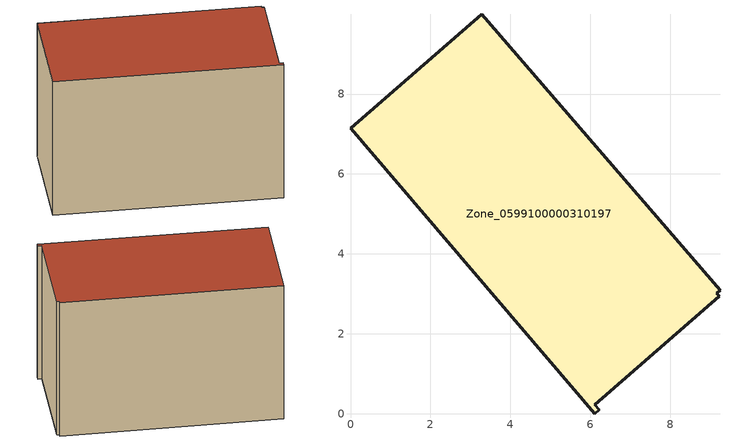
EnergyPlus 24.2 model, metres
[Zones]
Zone_0599100000310197
 floor ground (C_G): 0,7.15 3.28,10 9.24,3.09 9.16,3.02 9.23,2.95 6.11,0.23 6.22,0.1 6.11,0 z0
 wall outside (C_F): 9.23,2.95 9.16,3.02 9.24,3.09 3.28,10 0,7.15 6.11,0 6.22,0.1 6.11,0.23 9.23,2.95 z0:6.42
 roof outside (C_R): 9.24,3.09 3.28,10 0,7.15 6.11,0 6.22,0.1 6.11,0.23 9.23,2.95 9.16,3.02 z6.42
[BUILDING]
Pand.0599100000310197: North Axis=0; Terrain=City; Loads Convergence Tolerance Value=0.04; Temperature Convergence Tolerance Value=0.4; Solar Distribution=FullExterior; Maximum Number of Warmup Days=25; Minimum Number of Warmup Days=1
[Site:Location]
Rotterdam.The.Hague.AP_ZH_NLD Design_Conditions: Latitude=51.96; Longitude=4.45; Time Zone=1; Elevation=-4.5
[SITE:GROUNDTEMPERATURE:BUILDINGSURFACE]
18, 18, 18, 18, 18, 18, 18, 18, 18, 18, 18, 18
[MATERIAL] Thermal Absorptance=0.9; Solar Absorptance=0.7; Visible Absorptance=0.7
Name | Roughness | Thickness | Conductivity | Density | Specific Heat
G.TI.1946 | MediumSmooth | 0.15 | 1 | 540 | 1210
F.TI.1946 | Rough | 0.3 | 0.857143 | 1920 | 840
R.TI.1946 | MediumRough | 0.2 | 0.1 | 1500 | 1000
[CONSTRUCTION]
C_G: G.TI.1946
C_F: F.TI.1946
C_R: R.TI.1946
[ZONE]
Zone_0599100000310197: Type=1; Multiplier=1; Ceiling Height=Autocalculate; Volume=Autocalculate; Floor Area=autocalculate; Part of Total Floor Area=Yes
[ZONEINFILTRATION:DESIGNFLOWRATE]
Infil_Zone_0599100000310197: Zone or ZoneList or Space or SpaceList=Zone_0599100000310197; Schedule=AlwaysOn; Design Flow Rate Calculation Method=Flow/Area; Flow Rate per Floor Area=0.003; Constant Term Coefficient=1; Temperature Term Coefficient=0; Velocity Term Coefficient=0; Velocity Squared Term Coefficient=0
[HVACTEMPLATE:ZONE:IDEALLOADSAIRSYSTEM]
Zone_0599100000310197: Maximum Heating Supply Air Temperature=50; Minimum Cooling Supply Air Temperature=13; Maximum Heating Supply Air Humidity Ratio=0.0156; Minimum Cooling Supply Air Humidity Ratio=0.0077; Heating Limit=NoLimit; Cooling Limit=NoLimit; Dehumidification Control Type=ConstantSensibleHeatRatio; Cooling Sensible Heat Ratio=0.7; Dehumidification Setpoint=60; Humidification Control Type=None; Humidification Setpoint=30; Outdoor Air Method=None; Outdoor Air Flow Rate per Person=0.00944; Outdoor Air Flow Rate per Zone Floor Area=0; Outdoor Air Flow Rate per Zone=0; Demand Controlled Ventilation Type=None; Outdoor Air Economizer Type=NoEconomizer; Heat Recovery Type=None; Sensible Heat Recovery Effectiveness=0.7; Latent Heat Recovery Effectiveness=0.65
[ZONECONTROL:THERMOSTAT]
ThermostatControl_Zone_0599100000310197: Zone or ZoneList=Zone_0599100000310197; Control Type Schedule=DualSetpointControlType; Control 1=Thermostat_Zone_0599100000310197; Temperature Difference Between Cutout And Setpoint=0
[THERMOSTATSETPOINT:DUALSETPOINT]
Thermostat_Zone_0599100000310197: Heating Setpoint Temperature Schedule=HeatingSetpoint_Zone_0599100000310197; Cooling Setpoint Temperature Schedule=CoolingSetpoint_Zone_0599100000310197
[SCHEDULE:COMPACT]
HeatingSetpoint_Zone_0599100000310197: Through: 12/31, For: AllDays, Until: 24:00, 21
CoolingSetpoint_Zone_0599100000310197: Through: 12/31, For: AllDays, Until: 24:00, 24
DualSetpointControlType: Through: 12/31, For: AllDays, Until: 24:00, 4
AlwaysOn: Through: 12/31, For: AllDays, Until: 24:00, 1
